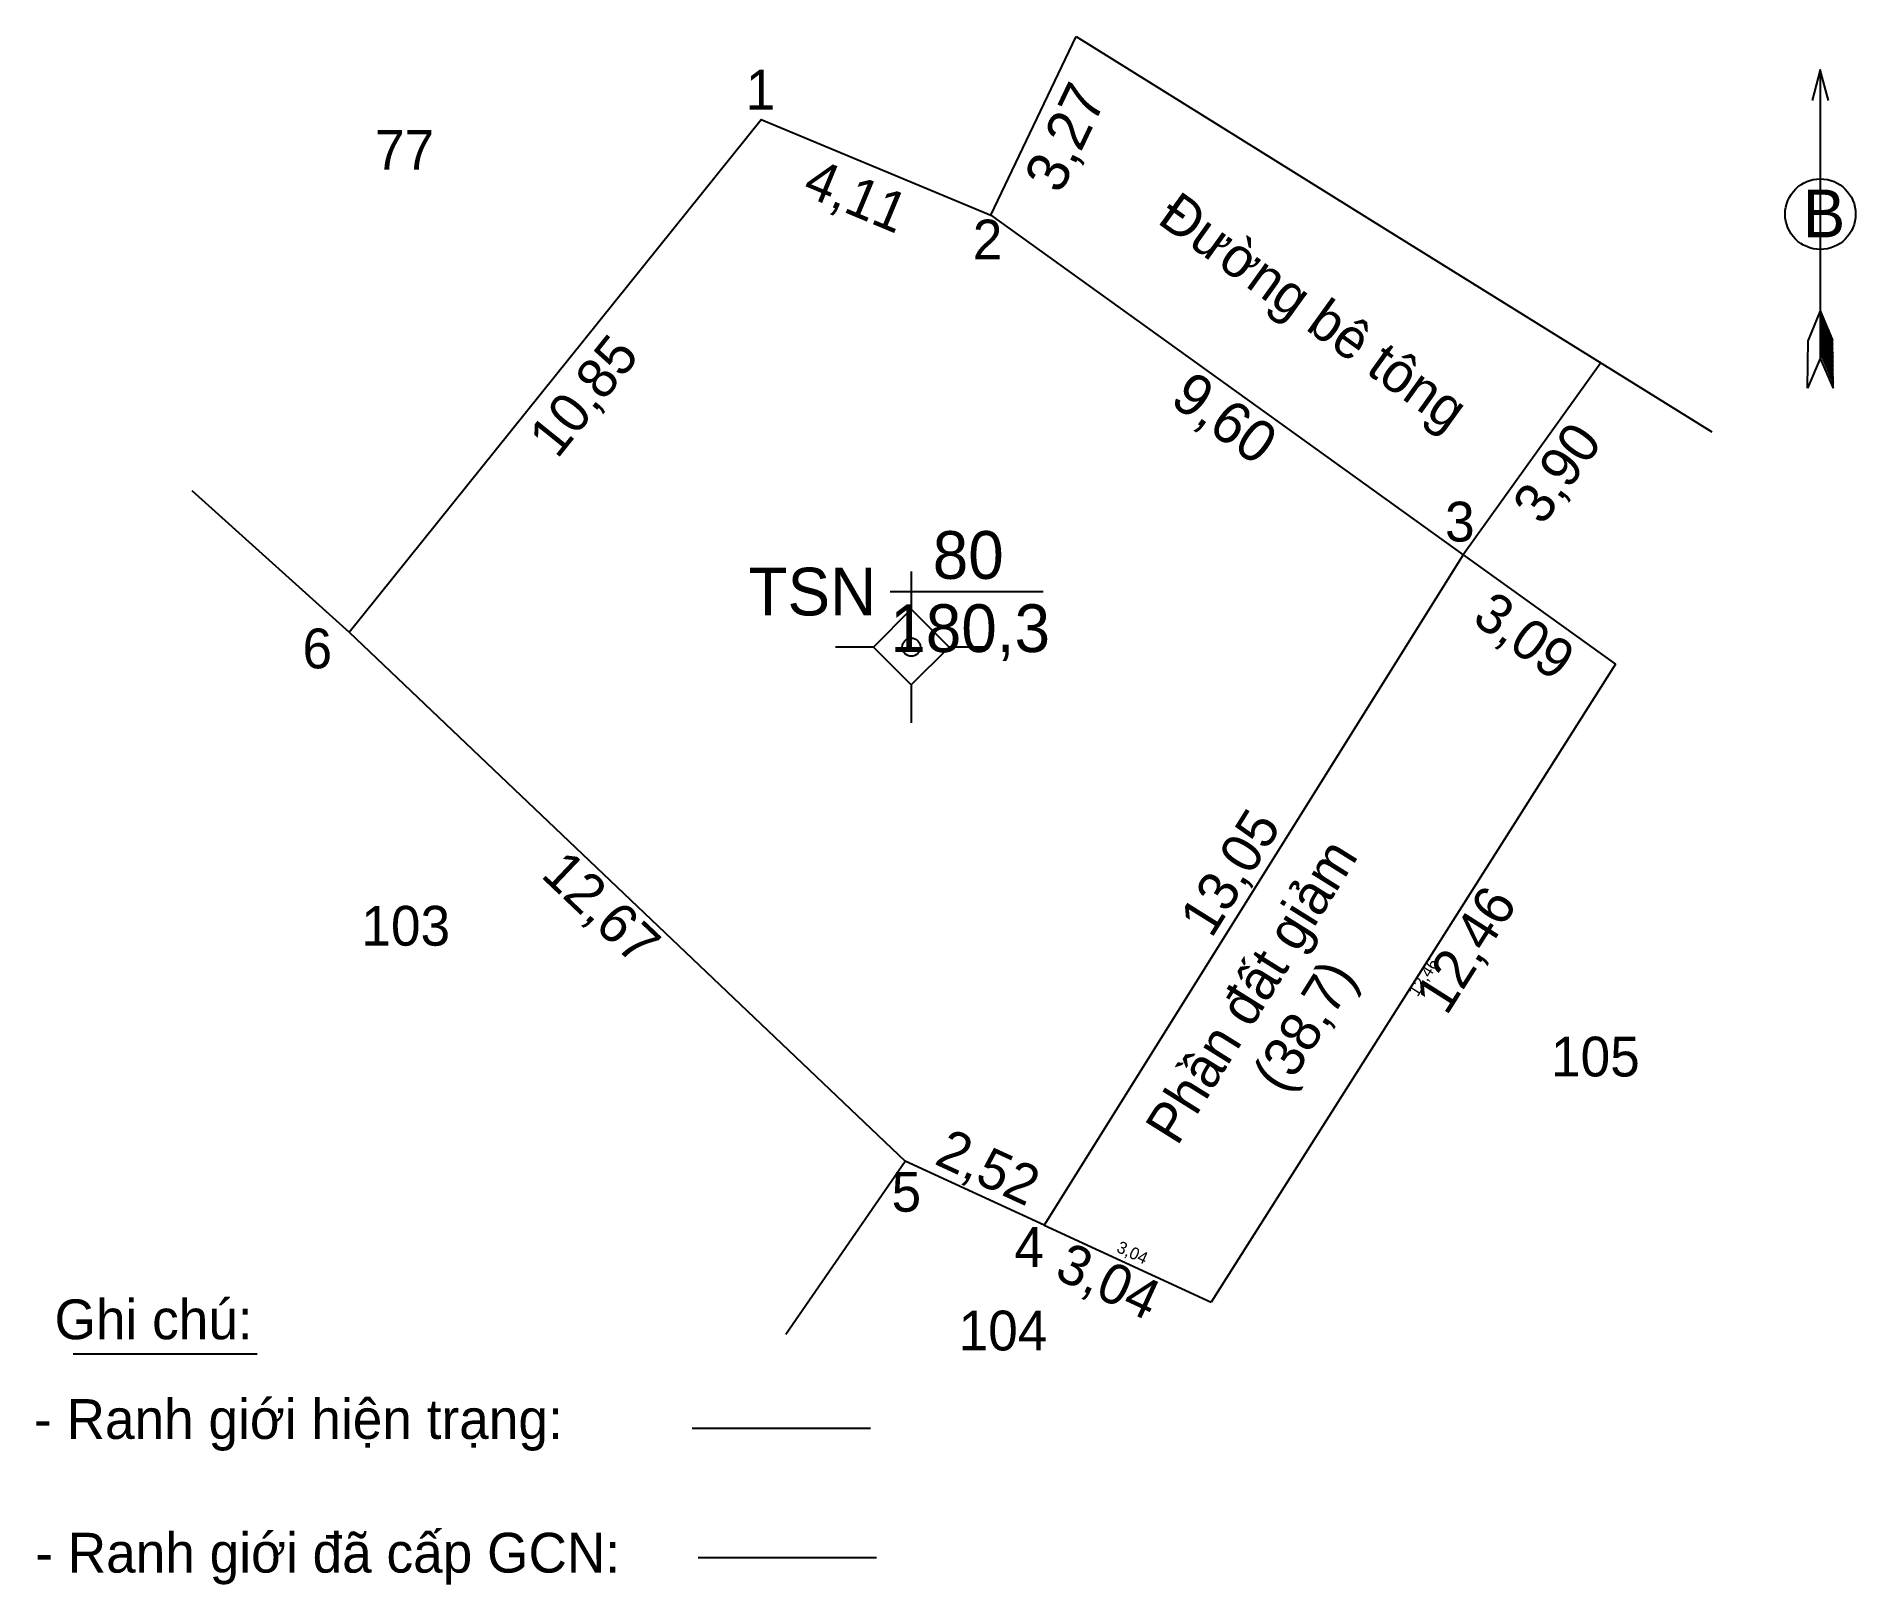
# Model space of a CAD drawing. Extents: x 537465 to 537669, y 1837306 to 1837383.
# Drawn here: x 537465 to 537495.02, y 1837323.62 to 1837349.17 of the extents above.
import ezdxf

# ---------------------------------------------------------------- set-up
doc = ezdxf.new("R2010")
doc.units = 0
for name, color, linetype in [('Level 1', 7, 'Continuous'), ('Level 10', 7, 'Continuous'), ('Level 11', 7, 'Continuous'), ('Level 13', 7, 'Continuous'), ('Level 16', 7, 'Continuous'), ('Level 49', 7, 'Continuous'), ('Level 5', 7, 'Continuous'), ('Level 9', 7, 'Continuous')]:
    doc.layers.add(name, color=color, linetype=linetype)

msp = doc.modelspace()

# ---------------------------------------------------------------- linework, layer by layer
at = {"layer": 'Level 1'}
for p, q in [((537494.442, 1837348.62), (537494.442, 1837343.853)), ((537494.442, 1837344.641), (537494.243, 1837344.155)), ((537494.442, 1837344.641), (537494.645, 1837344.155)), ((537494.442, 1837344.573), (537494.645, 1837344.084)), ((537494.442, 1837344.504), (537494.645, 1837344.016)), ((537494.442, 1837344.436), (537494.647, 1837343.945)), ((537494.442, 1837344.365), (537494.647, 1837343.874)), ((537494.442, 1837344.297), (537494.647, 1837343.803)), ((537494.442, 1837344.229), (537494.647, 1837343.732)), ((537494.232, 1837343.367), (537494.243, 1837344.155)), ((537494.442, 1837344.16), (537494.65, 1837343.661)), ((537494.442, 1837344.092), (537494.65, 1837343.59)), ((537494.442, 1837344.024), (537494.65, 1837343.519)), ((537494.442, 1837343.955), (537494.652, 1837343.451)), ((537494.652, 1837343.367), (537494.645, 1837344.155)), ((537494.442, 1837343.853), (537494.232, 1837343.367)), ((537494.442, 1837343.853), (537494.652, 1837343.367))]:
    msp.add_line(p, q, dxfattribs=at)
msp.add_lwpolyline([(537494.579, 1837348.113), (537494.442, 1837348.62), (537494.306, 1837348.113)], dxfattribs=at)
msp.add_circle((537494.443, 1837346.237), 0.582, dxfattribs=at)
at = {"layer": 'Level 10'}
msp.add_line((537470.16, 1837339.34), (537479.34, 1837330.61), dxfattribs=at)
msp.add_lwpolyline([(537470.16, 1837339.34), (537476.96, 1837347.8), (537480.75, 1837346.22), (537488.545, 1837340.617), (537481.629, 1837329.554), (537479.34, 1837330.61)], dxfattribs=at)
at = {"layer": 'Level 11'}
for p, q in [((537479.439, 1837340.342), (537479.439, 1837339.717)), ((537479.439, 1837339.717), (537478.814, 1837339.092)), ((537480.064, 1837339.092), (537479.439, 1837339.717)), ((537478.814, 1837339.092), (537478.189, 1837339.092)), ((537478.814, 1837339.092), (537479.439, 1837338.467)), ((537479.439, 1837338.467), (537480.064, 1837339.092)), ((537480.689, 1837339.092), (537480.064, 1837339.092)), ((537479.439, 1837338.467), (537479.439, 1837337.842))]:
    msp.add_line(p, q, dxfattribs=at)
msp.add_circle((537479.439, 1837339.092), 0.15, dxfattribs=at)
at = {"layer": 'Level 16'}
for p, q in [((537467.565, 1837341.676), (537470.16, 1837339.34)), ((537477.368, 1837327.754), (537479.34, 1837330.61)), ((537465.605, 1837327.43), (537468.641, 1837327.43)), ((537475.823, 1837326.202), (537478.765, 1837326.202)), ((537475.921, 1837324.066), (537478.863, 1837324.066))]:
    msp.add_line(p, q, dxfattribs=at)
msp.add_lwpolyline([(537482.16, 1837349.17), (537487.25, 1837346), (537492.649, 1837342.647)], dxfattribs=at)
at = {"layer": 'Level 5'}
for p, q in [((537490.82, 1837343.782), (537488.545, 1837340.617)), ((537491.06, 1837338.81), (537484.39, 1837328.28))]:
    msp.add_line(p, q, dxfattribs=at)
for points in [[(537480.75, 1837346.22), (537482.16, 1837349.17)], [(537488.545, 1837340.617), (537488.663, 1837340.533), (537491.06, 1837338.81)], [(537481.629, 1837329.554), (537484.39, 1837328.28)]]:
    msp.add_lwpolyline(points, dxfattribs=at)
at = {"layer": 'Level 9'}
msp.add_line((537479.09, 1837340.008), (537481.617, 1837340.008), dxfattribs=at)

# ---------------------------------------------------------------- texts
at = {"layer": 'Level 1'}
msp.add_text('B', height=0.788, dxfattribs=at).set_placement((537494.151, 1837345.854))
at = {"layer": 'Level 10'}
msp.add_text('3,90', height=0.66, rotation=54.2945, dxfattribs=at).set_placement((537489.859, 1837341.08))
at = {"layer": 'Level 13'}
for s, p in [('80', (537479.792, 1837340.218)), ('TSN', (537476.752, 1837339.614)), ('180,3', (537479.092, 1837339.01))]:
    msp.add_text(s, height=0.7879, dxfattribs=at).set_placement(p)
at = {"layer": 'Level 49'}
for s, height, rotation, p in [('Đường bê tông', 0.65662, 324.2945, (537483.476, 1837346.104)), ('Phần đất giảm', 0.65662, 57.9873, (537483.827, 1837330.843)), ('(38,7)', 0.6566, 57.9873, (537485.596, 1837331.702))]:
    msp.add_text(s, height=height, rotation=rotation, dxfattribs=at).set_placement(p)
at = {"layer": 'Level 5'}
for s, height, rotation, p in [('3,27', 0.69, 64.4538, (537481.901, 1837346.55)), ('4,11', 0.6566, 337.3694, (537477.618, 1837346.566)), ('10,85', 0.6566, 51.2083, (537473.593, 1837342.183)), ('9,60', 0.69, 324.2945, (537483.684, 1837343.119)), ('3,09', 0.66, 324.2945, (537488.671, 1837339.514)), ('13,05', 0.6566, 57.9873, (537484.392, 1837334.271)), ('12,67', 0.6566, 316.4393, (537473.305, 1837335.313)), ('12,46', 0.66, 57.6487, (537488.272, 1837332.993)), ('12,46', 0.2, 57.6487, (537487.795, 1837333.309)), ('2,52', 0.6566, 335.2321, (537479.798, 1837330.572)), ('3,04', 0.66, 335.2321, (537481.777, 1837328.69)), ('3,04', 0.2, 335.2321, (537482.811, 1837329.119))]:
    msp.add_text(s, height=height, rotation=rotation, dxfattribs=at).set_placement(p)
at = {"layer": 'Level 9'}
for s, height, p in [('1', 0.657, (537476.706, 1837347.963)), ('77', 0.6566, (537470.586, 1837346.968)), ('2', 0.657, (537480.453, 1837345.489)), ('3', 0.657, (537488.248, 1837340.834)), ('6', 0.657, (537469.39, 1837338.741)), ('103', 0.6566, (537470.362, 1837334.165)), ('105', 0.6566, (537489.997, 1837332.006)), ('5', 0.657, (537479.113, 1837329.775)), ('4', 0.657, (537481.139, 1837328.863)), ('Ghi chú:', 0.6566, (537465.298, 1837327.67)), ('104', 0.6566, (537480.219, 1837327.485)), ('- Ranh giới hiện trạng:', 0.65662, (537464.959, 1837326.025)), ('- Ranh giới đã cấp GCN:', 0.65662, (537464.979, 1837323.819))]:
    msp.add_text(s, height=height, dxfattribs=at).set_placement(p)

doc.saveas('drawing.dxf')
